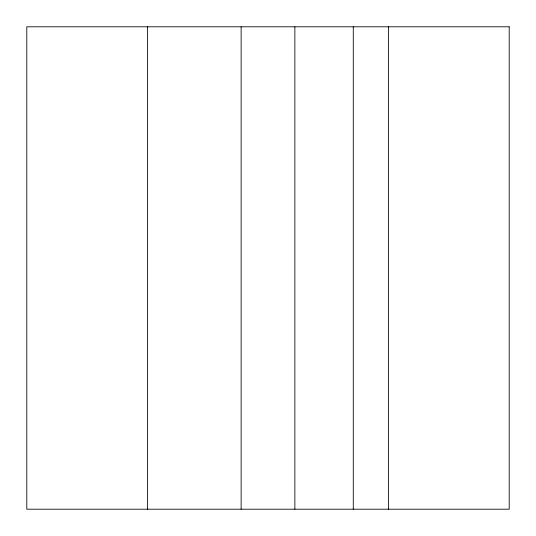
<?xml version="1.0" encoding="UTF-8"?>
<svg xmlns="http://www.w3.org/2000/svg" width="536" height="536" viewBox="0 0 536 536"><rect width="100%" height="100%" fill="white"/><g stroke="black" fill="none" stroke-linecap="round" stroke-linejoin="round"><path stroke-width="0.8" d="M388.6 26.8L388.6 509.2M353.278 26.8L353.278 509.2M294.86 26.8L294.86 509.2M241.14 26.8L241.14 509.2M147.4 26.8L147.4 509.2M509.2 26.8L26.8 26.8L26.8 509.2L509.2 509.2L509.2 26.8"/></g></svg>
